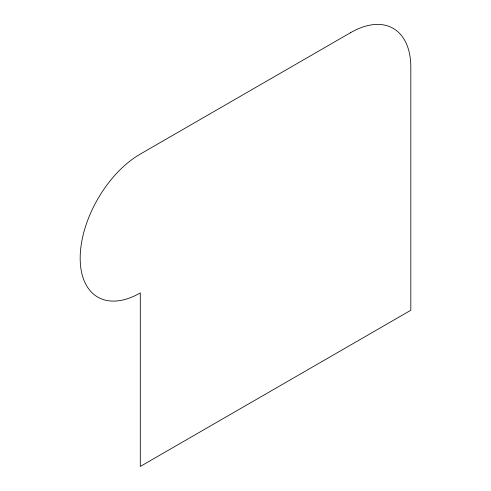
<?xml version="1.0" encoding="UTF-8"?>
<svg xmlns="http://www.w3.org/2000/svg" width="491" height="491" viewBox="0 0 491 491"><rect width="100%" height="100%" fill="white"/><g stroke="black" fill="none" stroke-linecap="round" stroke-linejoin="round"><path stroke-width="0.74" d="M350.703 32.602L140.297 154.082A85.017 49.082 -60 0 0 80.18 258.205A85.017 49.082 -60 0 0 140.297 292.912L140.297 466.45L410.82 310.269L410.82 67.31A85.017 49.082 -60 0 0 350.703 32.602"/></g></svg>
